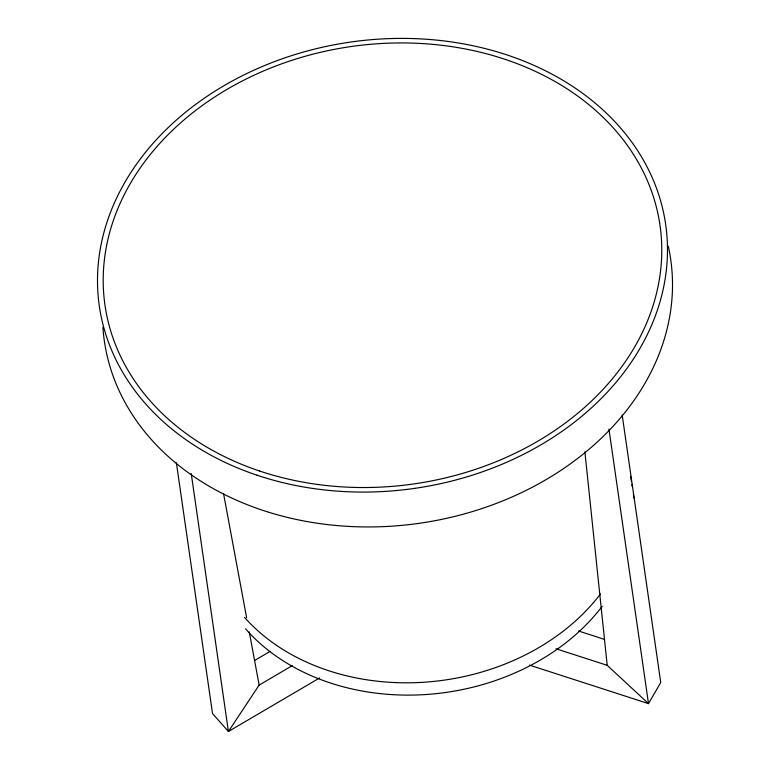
<?xml version="1.0" encoding="UTF-8"?>
<svg xmlns="http://www.w3.org/2000/svg" width="770" height="770" viewBox="0 0 770 770"><rect width="100%" height="100%" fill="white"/><g stroke="black" fill="none" stroke-linecap="round" stroke-linejoin="round"><path stroke-width="1.16" d="M292.234 665.665L259.153 685.088L228.411 731.5L212.53 713.569L176.388 462.76M254.649 660.468L270.174 651.353M319.569 677.975L228.411 731.5L191.239 473.56M578.453 630.967L604.633 639.447M555.95 648.754L607.203 665.328L648.504 703.626L660.737 682.528L622.199 415.078M529.529 665.136L648.504 703.626L608.935 429.044M223.55 493.628L246.621 617.723M249.259 631.9L259.153 685.088M584.892 451.855L607.203 665.328M602.217 606.288A213.203 168.014 -8.2 0 1 245.553 628.84M633.373 494.398A213.203 168.014 -8.2 0 1 633.864 497.872M631.939 484.407A213.203 168.014 -8.2 0 1 632.237 486.736M600.446 593.988A213.203 168.014 -8.2 0 1 244.552 617.415M630.582 476.312A213.203 168.014 -8.2 0 1 631.419 480.932M668.283 246.14A286.094 225.446 -8.2 0 1 419.419 523.282A286.094 225.446 -8.2 0 1 102.901 327.212M259.529 470.999A280.367 220.932 -8.2 0 0 661.132 235.206A280.367 220.932 -8.2 0 0 226.803 89.493A280.367 220.932 -8.2 0 0 259.529 470.999M257.016 475.206A286.094 225.446 -8.2 0 0 666.83 234.59A286.094 225.446 -8.2 0 0 223.627 85.903A286.094 225.446 -8.2 0 0 257.016 475.206"/></g></svg>
